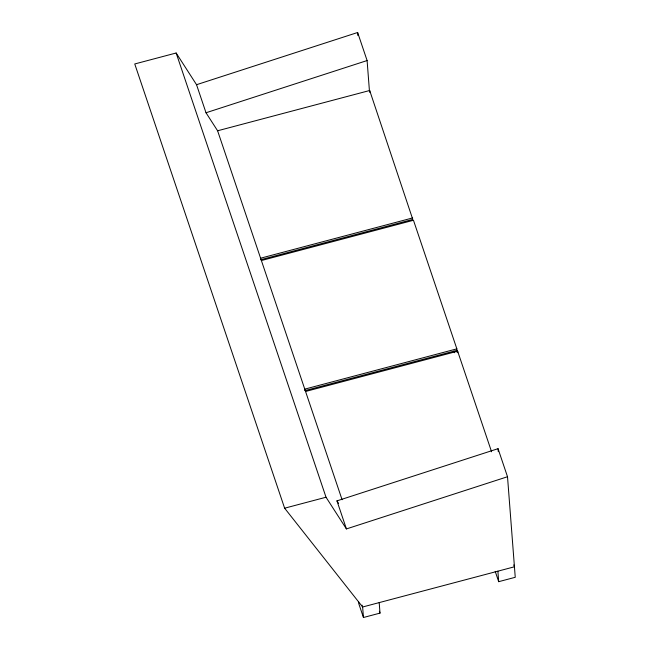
<?xml version="1.0" encoding="UTF-8"?>
<svg xmlns="http://www.w3.org/2000/svg" width="650" height="650" viewBox="0 0 650 650"><rect width="100%" height="100%" fill="white"/><g stroke="black" fill="none" stroke-linecap="round" stroke-linejoin="round"><path stroke-width="0.97" d="M379.194 602.607L380.006 613.113L363.447 617.5L362.635 606.994L284.627 508.194L134.753 63.96L176.15 52.999L196.544 84.703L357.638 32.5L367.104 60.556L369.411 90.578M196.544 84.703L206.009 112.759L367.104 60.556M507.512 476.734L346.426 528.929L336.952 500.874L498.046 448.679L507.512 476.734L515.247 577.298L498.688 581.677L495.219 571.391M206.009 112.759L217.604 130.78L369.688 90.504L412.791 219.424L260.715 259.707L260.601 258.204L412.677 217.929M261.389 260.544L413.465 220.269L456.852 348.855L457.121 352.357M456.852 348.855L304.769 389.139L304.891 390.634L456.966 350.358M305.557 391.479L457.641 351.195L491.579 451.791M284.627 508.194L326.024 497.234L346.426 528.929M336.952 500.874L338.536 503.336M453.936 351.162L454.456 352.723M513.809 564.915L514.442 566.792L362.635 606.994L362.001 605.126M217.604 130.78L342.087 499.736M379.373 611.244L380.006 613.113M176.15 52.999L326.024 497.234M363.447 617.5L358.711 603.468L358.564 601.559M498.046 448.679L498.274 451.677M497.884 571.171L498.688 581.677M457.641 351.195L457.754 352.698M369.688 90.504L369.842 92.462M357.638 32.5L357.874 35.539"/></g></svg>
